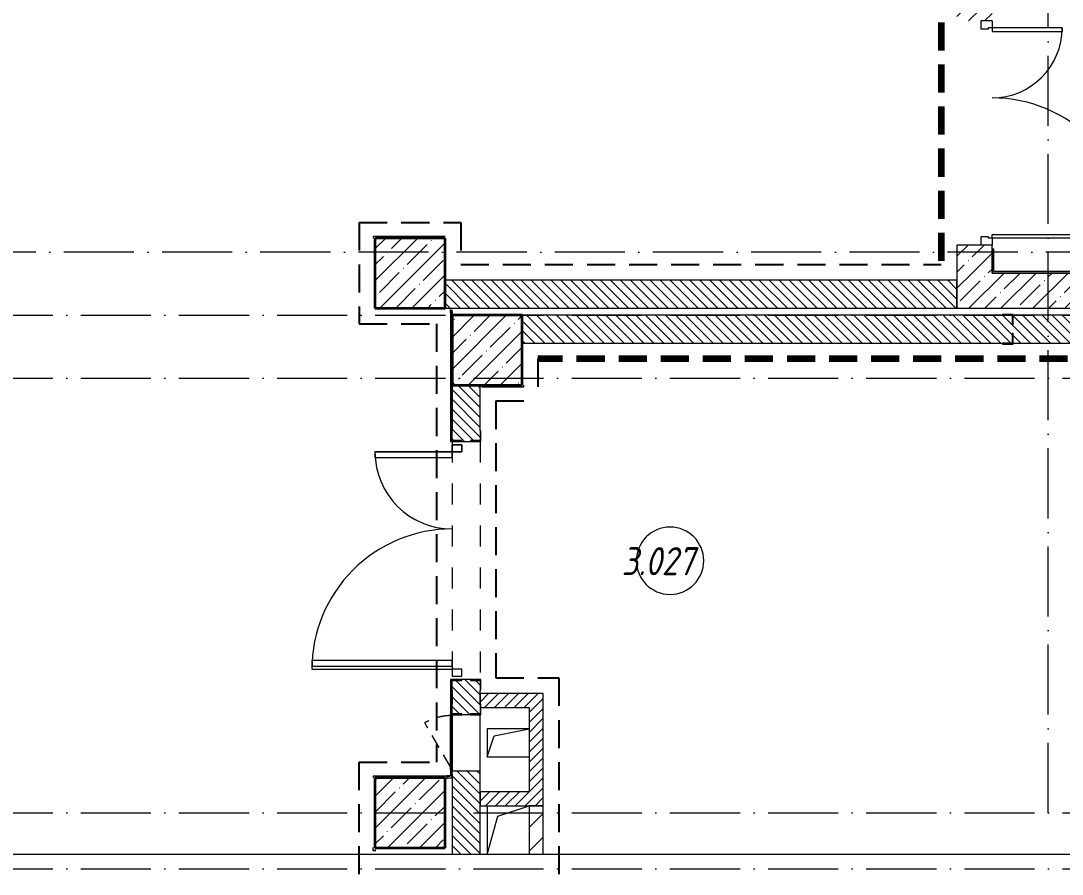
# Model space of a CAD drawing. Header units: millimetres. Extents: x -213536 to 1564669, y -45299 to 942238.
# Drawn here: x 521691 to 529116, y 489514 to 495602 of the extents above; entities that cross this region are included whole.
import ezdxf

# ---------------------------------------------------------------- set-up
doc = ezdxf.new("R2010")
doc.units = ezdxf.units.MM
for name, pattern in [('01 Штриховая _2 мм_', [300, 200, -100]), ('200_ШТРИХ_ш1п0_6_', [160, 100, -60]), ('50_200_ШТРИХ_1Т_ш5_п1_п1_', [700, 500, -100, 0, -100]), ('Штрих короткий', [300, 150, -150]), ('Штриховая _2 мм - 1 мм_', [300, 200, -100])]:
    doc.linetypes.add(name, pattern=pattern)
for name, color, linetype, lineweight in [('0-1', 7, 'Continuous', 5), ('0-2', 7, 'Continuous', 9), ('3) ЖБ 4м', 3, 'Continuous', 30), ('Двери', 7, 'Continuous', 9), ('Каркас_Импост', 7, 'Continuous', 13), ('Марки помещений', 7, 'Continuous', 9), ('Несущие колонны', 7, 'Continuous', 9), ('Несущие колонны-1', 7, 'Continuous', 35), ('Обобщенные модели', 7, 'Continuous', 9), ('Окна', 7, 'Continuous', 9), ('Оси-2', 7, '50_200_ШТРИХ_1Т_ш5_п1_п1_', 9), ('Открывание в плане-2', 7, '200_ШТРИХ_ш1п0_6_', 9), ('Открывание-1', 7, 'Continuous', 9), ('Панель', 7, 'Continuous', 13), ('Перемычка-1', 7, 'Штрих короткий', 9), ('Стены', 7, 'Continuous', 9), ('Стены-1', 7, 'Continuous', 13), ('Штриховка разреза-1', 7, 'Continuous', 9), ('Элементы узлов-2', 7, 'Continuous', 9)]:
    doc.layers.add(name, color=color, linetype=linetype, lineweight=lineweight)
for name, color, linetype, lineweight, true_color in [('СТ-1_1', 7, 'Штриховая _2 мм - 1 мм_', 90, 0x888888), ('СТ-1_13', 7, '01 Штриховая _2 мм_', 90, 0xd5d3c7), ('СТ-1_5', 7, '01 Штриховая _2 мм_', 90, 0x545671)]:
    doc.layers.add(name, color=color, linetype=linetype, lineweight=lineweight, true_color=true_color)
doc.layers.get('0-2').off()
doc.styles.add('ISOCPEUR_I_6', font='isocpeui.ttf', dxfattribs={"width": 0.85, "height": 3.5})
pattern_1 = [(135, (0, 0), (-35.35534, -35.35534), [])]
pattern_2 = [(45, (0, 0), (-35.35534, 35.35534), [])]
pattern_3 = [(45, (0, 0), (-114.04925, 114.04925), []), (45, (114.05, 0), (-114.04925, 114.04925), [201.612, -40.322, 3.353, -36.97])]

# ---------------------------------------------------------------- blocks, each defined once
blk = doc.blocks.new('Ос 3 эт верх часть')
at = {"layer": 'Оси-2'}
for p, q in [((529016, 489952.4), (529016, 535177.6)), ((535099.6, 493952.4), (506016, 493952.4)), ((506016, 493502.4), (535374.3, 493502.4)), ((506016, 493052.4), (535021.1, 493052.4)), ((506016, 489952.4), (535374.3, 489952.4)), ((506016, 489552.4), (535099.6, 489552.4))]:
    blk.add_line(p, q, dxfattribs=at)
blk = doc.blocks.new('BSC_Колонна _Прямоугольная - 500х500-V117-АИ2_03_План отделки стен 3-го этажа _Часть 1_')
at = {"layer": 'Несущие колонны'}
h = blk.add_hatch(dxfattribs=at)
h.set_pattern_fill('FP_115', color=256, style=0, pattern_type=2)
h.set_pattern_definition([(45, (-95850, -48350), (-114.04925, 114.04925), []), (45, (-95735.95, -48350), (-114.04925, 114.04925), [201.613, -40.323, 3.353, -36.97])])
h.paths.add_polyline_path([(-250, -250), (250, -250), (250, 250), (-250, 250), (-250, -227.2)], flags=0)
at = {"layer": 'Несущие колонны-1'}
for p, q in [((250, 250), (-250, 250)), ((-250, 250), (-250, -250)), ((250, -250), (250, 250)), ((-250, -250), (250, -250))]:
    blk.add_line(p, q, dxfattribs=at)
blk = doc.blocks.new('BSC_Колонна _Прямоугольная - 500х500-V122-АИ2_03_План отделки стен 3-го этажа _Часть 1_')
at = {"layer": 'Несущие колонны'}
h = blk.add_hatch(dxfattribs=at)
h.set_pattern_fill('FP_119', color=256, style=0, pattern_type=2)
h.set_pattern_definition([(45, (-95300, -45050), (-114.04925, 114.04925), []), (45, (-95185.95, -45050), (-114.04925, 114.04925), [201.613, -40.323, 3.353, -36.97])])
h.paths.add_polyline_path([(-250, -250), (250, -250), (250, 250), (-250, 250)], flags=0)
at = {"layer": 'Несущие колонны-1'}
for p, q in [((250, 250), (-250, 250)), ((-250, 250), (-250, -250)), ((250, -250), (250, 250)), ((-250, -250), (250, -250))]:
    blk.add_line(p, q, dxfattribs=at)
blk = doc.blocks.new('BSC_Колонна _Прямоугольная - 500х500-V123-АИ2_03_План отделки стен 3-го этажа _Часть 1_')
at = {"layer": 'Несущие колонны'}
h = blk.add_hatch(dxfattribs=at)
h.set_pattern_fill('FP_120', color=256, style=0, pattern_type=2)
h.set_pattern_definition([(45, (-95300, -48900), (-114.04925, 114.04925), []), (45, (-95185.95, -48900), (-114.04925, 114.04925), [201.613, -40.323, 3.353, -36.97])])
h.paths.add_polyline_path([(-250, -250), (250, -250), (250, 250), (-250, 250)], flags=0)
at = {"layer": 'Несущие колонны-1'}
for p, q in [((250, 250), (-250, 250)), ((-250, 250), (-250, -250)), ((250, -250), (250, 250)), ((-250, -250), (250, -250))]:
    blk.add_line(p, q, dxfattribs=at)
blk = doc.blocks.new('Проем_Дверь_Прямоугольный - 1700х2400h_дверные проемы-29805302-АИ2_03_План отделки стен 3-го этажа _Часть 1_')
at = {"layer": 'Перемычка-1'}
for p, q in [((850, 100), (-850, 100)), ((850, -100), (-850, -100))]:
    blk.add_line(p, q, dxfattribs=at)
blk = doc.blocks.new('Дверь_СКБ_2Ст_Внутренняя_ШЕР - СОШ_Д-31__Дв_1600x2100h_ЛК_Лифтовой холл _зона безопасности МГН__EIS60-26412155-АИ2_03_План отделки стен 3-го этажа _Часть 1_')
at = {"layer": 'Каркас_Импост'}
for p, q in [((-787.5, 125), (-787.5, 45)), ((-787.5, 125), (-737.5, 125)), ((-737.5, 125), (-737.5, 100)), ((-727.5, 100), (-737.5, 100)), ((-727.5, 100), (-727.5, 45)), ((752.5, 100), (752.5, 45)), ((762.5, 100), (752.5, 100)), ((762.5, 125), (762.5, 100)), ((762.5, 125), (812.5, 125)), ((812.5, 125), (812.5, 45)), ((-787.5, 45), (-727.5, 45)), ((752.5, 45), (812.5, 45))]:
    blk.add_line(p, q, dxfattribs=at)
at = {"layer": 'Открывание-1'}
for centre, radius, start, end in [((762.5, 125), 1000, 90, 180), ((-737.5, 125), 500, 0, 90)]:
    blk.add_arc(centre, radius, start, end, dxfattribs=at)
at = {"layer": 'Панель'}
for p, q in [((762.5, 1125), (737.5, 1125)), ((737.5, 125), (737.5, 1125)), ((762.5, 1125), (762.5, 125)), ((-737.5, 625), (-712.5, 625)), ((-737.5, 625), (-737.5, 125)), ((-712.5, 125), (-712.5, 625)), ((-737.5, 125), (-712.5, 125)), ((762.5, 125), (737.5, 125))]:
    blk.add_line(p, q, dxfattribs=at)
blk = doc.blocks.new('Дверь_Витражная_СКБ_2Ст2 - ДВВ_ДАО_СОШ_Классы-V181-АИ2_03_План отделки стен 3-го этажа _Часть 1_')
at = {"layer": 'Двери'}
for p, q in [((-775, 1035), (-775, 35)), ((775, 585), (775, 35))]:
    blk.add_line(p, q, dxfattribs=at)
for centre, radius, start, end in [((-775, 35), 1000, 360, 90), ((775, 35), 550, 90, 180)]:
    blk.add_arc(centre, radius, start, end, dxfattribs=at)
at = {"layer": 'Элементы узлов-2'}
for p, q in [((-713, 1035), (-753, 1035)), ((-753, 1035), (-753, 35)), ((-713, 35), (-713, 1035)), ((775, 585), (735, 585)), ((735, 585), (735, 35)), ((775, 35), (775, 585)), ((-825, 35), (-825, -35)), ((-775, 35), (-825, 35)), ((-775, 35), (-825, 35)), ((-825, 35), (-825, -35)), ((-775, -35), (-775, 35)), ((-775, -35), (-775, 35)), ((-753, 35), (-713, 35)), ((735, 35), (775, 35)), ((775, -35), (775, 35)), ((775, 35), (825, 35)), ((775, 35), (775, -35)), ((825, 35), (775, 35)), ((825, 35), (825, -35)), ((825, -35), (825, 35)), ((-825, -35), (-775, -35)), ((-825, -35), (-775, -35)), ((825, -35), (775, -35)), ((775, -35), (825, -35))]:
    blk.add_line(p, q, dxfattribs=at)
blk = doc.blocks.new('Фахверк_СКБ_Уголок - 200_3550-28267367-АИ2_03_План отделки стен 3-го этажа _Часть 1_')
at = {"layer": 'Обобщенные модели'}
for p, q in [((200, 156), (125, 156)), ((125, 156), (125, 81)), ((131, 81), (131, 150)), ((131, 150), (200, 150)), ((200, 150), (200, 156)), ((125, 81), (131, 81)), ((131, 19), (125, 19)), ((125, 19), (125, -56)), ((131, -50), (131, 19)), ((125, -56), (200, -56)), ((200, -50), (131, -50)), ((200, -56), (200, -50))]:
    blk.add_line(p, q, dxfattribs=at)
blk = doc.blocks.new('Фахверк_СКБ_Уголок - 200_3960-28268576-АИ2_03_План отделки стен 3-го этажа _Часть 1_')
at = {"layer": 'Обобщенные модели'}
for p, q in [((200, 156), (125, 156)), ((125, 156), (125, 81)), ((131, 81), (131, 150)), ((131, 150), (200, 150)), ((200, 150), (200, 156)), ((125, 81), (131, 81)), ((131, 19), (125, 19)), ((125, 19), (125, -56)), ((131, -50), (131, 19)), ((125, -56), (200, -56)), ((200, -50), (131, -50)), ((200, -56), (200, -50))]:
    blk.add_line(p, q, dxfattribs=at)
blk = doc.blocks.new('AR_Отверстие Ниша - Лючок-32403213-АИ2_03_План отделки стен 3-го этажа _Часть 1_')
at = {"layer": 'Окна'}
for p, q in [((200, 100), (-200, 100)), ((200, -100), (200, 100)), ((-200, 31), (-200, -31)), ((-200, -100), (200, -100))]:
    blk.add_line(p, q, dxfattribs=at)
blk = doc.blocks.new('Л_Общий_Лючок - Лючок-29677405-АИ2_03_План отделки стен 3-го этажа _Часть 1_')
at = {"layer": 'Окна'}
for p, q in [((400, 6), (-24, 6)), ((-24, 6), (-24, 0)), ((-24, 0), (0, 0))]:
    blk.add_line(p, q, dxfattribs=at)
at = {"layer": 'Открывание в плане-2'}
blk.add_line((26.8, 12), (342, 194), dxfattribs=at)
blk.add_arc((6, 0), 388, 1.78106, 30, dxfattribs=at)
blk = doc.blocks.new('AR_Отверстие прямоугольное _в плите_ - AR_Отверстие прямоугольное _в плите_-V207-АИ2_03_План отделки стен 3-го этажа _Часть 1_')
at = {"layer": 'Обобщенные модели'}
for p, q in [((150, 100), (-150, 100)), ((-150, 100), (-150, -100)), ((-100, 50), (150, 100)), ((-150, -100), (-100, 50)), ((-150, -100), (150, -100))]:
    blk.add_line(p, q, dxfattribs=at)
blk = doc.blocks.new('AR_Отверстие прямоугольное _в плите_ - AR_Отверстие прямоугольное _в плите_-30552583-АИ2_03_План отделки стен 3-го этажа _Часть 1_')
at = {"layer": 'Обобщенные модели'}
for p, q in [((-150, 175), (-150, -172.8)), ((-75, 100), (150, 175)), ((-149.4, -172.8), (-75, 100))]:
    blk.add_line(p, q, dxfattribs=at)
blk = doc.blocks.new('0125-Р-ОО-Ш2-АР-о_23_10_2024_rvt-1-АИ2_03_План отделки стен 3-го этажа _Часть 1_')
at = {"layer": 'Штриховка разреза-1'}
h = blk.add_hatch(dxfattribs=at)
h.set_pattern_fill('FP_2', color=256, style=0, pattern_type=2)
h.set_pattern_definition(pattern_3)
h.paths.add_polyline_path([(99200, 48900), (99450, 48900), (99450, 49100), (99200, 49100)], flags=0)
h.paths.add_polyline_path([(99200, 50700), (99450, 50700), (99450, 51550), (99200, 51550), (99200, 51521.7)], flags=0)
h = blk.add_hatch(dxfattribs=at)
h.set_pattern_fill('FP_2', color=256, style=0, pattern_type=2)
h.set_pattern_definition(pattern_3)
h.paths.add_polyline_path([(103600, 48650), (103600, 48900), (99200, 48900), (99200, 48650), (102988.1, 48650)], flags=0)
h = blk.add_hatch(dxfattribs=at)
h.set_pattern_fill('FP_1', color=256, style=0, pattern_type=2)
h.set_pattern_definition(pattern_1)
h.paths.add_polyline_path([(99200, 48650), (99200, 48850), (95550, 48850), (95550, 48650), (97335.1, 48650)], flags=0)
h = blk.add_hatch(dxfattribs=at)
h.set_pattern_fill('FP_1', color=256, style=0, pattern_type=2)
h.set_pattern_definition(pattern_1)
h.paths.add_polyline_path([(103100, 48400), (103100, 48600), (99600, 48600), (99600, 48531), (99594, 48531), (99594, 48600), (96100, 48600), (96100, 48400), (99594, 48400), (99594, 48469), (99600, 48469), (99600, 48400), (102988.1, 48400)], flags=0)
h = blk.add_hatch(dxfattribs=at)
h.set_pattern_fill('FP_1', color=256, style=0, pattern_type=2)
h.set_pattern_definition(pattern_1)
h.paths.add_polyline_path([(95800, 44752.2), (95800, 45350), (95600, 45350), (95600, 44752.2), (95799.3, 44752.2)], flags=0)
h.paths.add_polyline_path([(95669, 45750), (95731, 45750), (95731, 45756), (95800, 45756), (95800, 45994), (95731, 45994), (95731, 46000), (95669, 46000), (95669, 45994), (95600, 45994), (95600, 45756), (95669, 45756)], flags=0)
h.paths.add_polyline_path([(95669, 47700), (95731, 47700), (95731, 47706), (95800, 47706), (95800, 48100), (95600, 48100), (95600, 47706), (95669, 47706)], flags=0)
h = blk.add_hatch(dxfattribs=at)
h.set_pattern_fill('FP_38', color=256, style=0, pattern_type=2)
h.set_pattern_definition(pattern_2)
h.paths.add_polyline_path([(96250, 45800), (96250, 45900), (95800, 45900), (95800, 45825), (95806, 45825), (95806, 45800), (96150, 45800)], flags=0)
h = blk.add_hatch(dxfattribs=at)
h.set_pattern_fill('FP_38', color=256, style=0, pattern_type=2)
h.set_pattern_definition(pattern_2)
h.paths.add_polyline_path([(96250, 45200), (96250, 45800), (96150, 45800), (96150, 45200)], flags=0)
h = blk.add_hatch(dxfattribs=at)
h.set_pattern_fill('FP_38', color=256, style=0, pattern_type=2)
h.set_pattern_definition(pattern_2)
h.paths.add_polyline_path([(96250, 45100), (96250, 45200), (95800, 45200), (95800, 45100)], flags=0)
h = blk.add_hatch(dxfattribs=at)
h.set_pattern_fill('FP_121', color=256, style=0, pattern_type=2)
h.set_pattern_definition([(45, (0, 0), (-84.85281, 84.85281), [])])
h.paths.add_polyline_path([(96250, 44752.2), (96250, 45100), (96150, 45100), (96150, 44752.2)], flags=0)
at = {"layer": 'Стены-1'}
for p, q in [((99200, 49100), (99200, 48900)), ((99450, 49100), (99200, 49100)), ((99450, 48900), (99450, 49100)), ((99200, 48900), (99200, 48650)), ((103600, 48900), (99450, 48900)), ((99200, 48850), (95550, 48850)), ((99200, 48650), (99200, 48850)), ((95550, 48650), (99200, 48650)), ((99200, 48650), (103600, 48650)), ((99525, 48600), (96100, 48600)), ((103100, 48600), (99600, 48600)), ((96100, 48400), (99525, 48400)), ((99600, 48400), (103100, 48400)), ((95600, 48100), (95600, 47775)), ((95800, 47775), (95800, 48100)), ((95669, 47700), (95731, 47700)), ((95731, 46000), (95669, 46000)), ((95600, 45925), (95600, 45825)), ((95800, 45825), (95800, 45925)), ((96250, 45900), (95800, 45900)), ((95800, 45900), (95800, 45825)), ((96250, 45800), (96250, 45900)), ((95806, 45800), (96150, 45800)), ((96150, 45800), (96150, 45200)), ((96250, 45200), (96250, 45800)), ((95600, 45326), (95600, 44752.2)), ((95800, 44752.2), (95800, 45350)), ((96150, 45200), (95800, 45200)), ((95800, 45200), (95800, 45100)), ((96250, 45100), (96250, 45200)), ((95800, 45100), (96250, 45100)), ((96250, 45100), (96150, 45100)), ((96150, 45100), (96150, 44752.2)), ((96250, 44752.2), (96250, 45100))]:
    blk.add_line(p, q, dxfattribs=at)
at = {"layer": '0-2'}
for name, p, rotation in [('Дверь_СКБ_2Ст_Внутренняя_ШЕР - СОШ_Д-31__Дв_1600x2100h_ЛК_Лифтовой холл _зона безопасности МГН__EIS60-26412155-АИ2_03_План отделки стен 3-го этажа _Часть 1_', (99325, 49912.5), 270), ('Фахверк_СКБ_Уголок - 200_3550-28267367-АИ2_03_План отделки стен 3-го этажа _Часть 1_', (99725, 48550), 180), ('Фахверк_СКБ_Уголок - 200_3960-28268576-АИ2_03_План отделки стен 3-го этажа _Часть 1_', (95750, 47575), 89.9999999999999), ('Дверь_Витражная_СКБ_2Ст2 - ДВВ_ДАО_СОШ_Классы-V181-АИ2_03_План отделки стен 3-го этажа _Часть 1_', (95635, 46850), 89.9999999999978), ('Проем_Дверь_Прямоугольный - 1700х2400h_дверные проемы-29805302-АИ2_03_План отделки стен 3-го этажа _Часть 1_', (95700, 46850), 89.9999999999999), ('Фахверк_СКБ_Уголок - 200_3960-28268576-АИ2_03_План отделки стен 3-го этажа _Часть 1_', (95650, 46125), 269.9999999999999), ('Фахверк_СКБ_Уголок - 200_3960-28268576-АИ2_03_План отделки стен 3-го этажа _Часть 1_', (95750, 45625), 89.9999999999999), ('Л_Общий_Лючок - Лючок-29677405-АИ2_03_План отделки стен 3-го этажа _Часть 1_', (95600, 45350), 89.9999999999999), ('AR_Отверстие Ниша - Лючок-32403213-АИ2_03_План отделки стен 3-го этажа _Часть 1_', (95700, 45550), 269.9999999999999)]:
    blk.add_blockref(name, p, dxfattribs=dict(at, rotation=rotation))
for name, p in [('BSC_Колонна _Прямоугольная - 500х500-V123-АИ2_03_План отделки стен 3-го этажа _Часть 1_', (95300, 48900)), ('BSC_Колонна _Прямоугольная - 500х500-V117-АИ2_03_План отделки стен 3-го этажа _Часть 1_', (95850, 48350)), ('AR_Отверстие прямоугольное _в плите_ - AR_Отверстие прямоугольное _в плите_-V207-АИ2_03_План отделки стен 3-го этажа _Часть 1_', (96000, 45550)), ('BSC_Колонна _Прямоугольная - 500х500-V122-АИ2_03_План отделки стен 3-го этажа _Часть 1_', (95300, 45050)), ('AR_Отверстие прямоугольное _в плите_ - AR_Отверстие прямоугольное _в плите_-30552583-АИ2_03_План отделки стен 3-го этажа _Часть 1_', (96000, 44925))]:
    blk.add_blockref(name, p, dxfattribs=at)
blk = doc.blocks.new('101_Уголок настенный вертикальный_Металл-ПМЮ-02_ - ДШ-2_Накладной профиль для деформационного шва Гидроконтур ПСН-100 белый _для 50мм шва_-20405996-АИ2_03_План отделки стен 3-го этажа _Часть 1_')
at = {"layer": 'Обобщенные модели'}
for p, q in [((145, 8), (125, 8)), ((125, 8), (125, -12)), ((127, -12), (127, 6)), ((127, 6), (145, 6)), ((145, 6), (145, 8)), ((125, -12), (127, -12))]:
    blk.add_line(p, q, dxfattribs=at)
blk = doc.blocks.new('DET_Линия разрыва - По умолчанию-18881737-АИ2_03_План отделки стен 3-го этажа _Часть 1_')
at = {"layer": 'Элементы узлов-2'}
blk.add_line((16996.4, 0), (224.2, 0), dxfattribs=at)
blk = doc.blocks.new('AI_Марка_Помещение_х1__Общий_E___ISO-2_1K_ - Номер-16210215-АИ2_03_План отделки стен 3-го этажа _Часть 1_')
at = {"layer": 'Марки помещений'}
for start, end in [(360, 180), (180, 360)]:
    blk.add_arc((0.039, 0.312), 2.4, start, end, dxfattribs=at)
blk = doc.blocks.new('3этВверх')
at = {"layer": 'СТ-1_1', "lineweight": 25}
for p, q in [((524104, 494164.4), (524828, 494164.4)), ((524104, 494164.4), (524104, 493440.4)), ((524828, 494164.4), (524828, 493864.4)), ((524828, 493864.4), (528254, 493864.4)), ((524104, 493440.4), (524654, 493440.4)), ((524654, 493440.4), (524654, 490314.4)), ((525378, 493190.4), (525378, 492890.4)), ((525078, 492890.4), (525378, 492890.4)), ((525078, 492890.4), (525078, 490914.4)), ((525078, 490914.4), (525528, 490914.4)), ((525528, 490914.4), (525528, 489514.4)), ((524104, 490314.4), (524654, 490314.4)), ((524104, 489514.4), (524104, 490314.4))]:
    blk.add_line(p, q, dxfattribs=at)
at = {"layer": 'СТ-1_13'}
blk.add_line((532154, 493190.4), (525378, 493190.4), dxfattribs=at)
at = {"layer": 'СТ-1_5'}
blk.add_line((528254, 495890.4), (528254, 493864.4), dxfattribs=at)
at = {"layer": 'Стены'}
blk.add_line((524754, 490258.4), (524754, 490652.4), dxfattribs=at)
at = {"layer": 'Стены-1'}
for p, q in [((524716, 494064.4), (524204, 494064.4)), ((524204, 494064.4), (524204, 494052.4)), ((528616, 493972.4), (528616, 493802.4)), ((528628, 493972.4), (528616, 493972.4)), ((528628, 493814.4), (528628, 493972.4)), ((528616, 493802.4), (532504, 493802.4)), ((532504, 493814.4), (528628, 493814.4)), ((524754, 493540.4), (524754, 492602.4)), ((524766, 493502.4), (524766, 493540.4)), ((524766, 492677.4), (524766, 493002.4)), ((524966, 493002.4), (524966, 492990.4)), ((524978, 492990.4), (525278, 492990.4)), ((525278, 492990.4), (525278, 493002.4)), ((524754, 492602.4), (524760, 492602.4)), ((524754, 490902.4), (524754, 490652.4)), ((524760, 490902.4), (524754, 490902.4)), ((524766, 490727.4), (524766, 490827.4)), ((524754, 490652.4), (524760, 490652.4)), ((524754, 490214.4), (524204, 490214.4)), ((524204, 490214.4), (524204, 490202.4)), ((524716, 490202.4), (524766, 490202.4)), ((524754, 490258.4), (524754, 490214.4)), ((524760, 490258.4), (524754, 490258.4)), ((524766, 490202.4), (524766, 490228.4))]:
    blk.add_line(p, q, dxfattribs=at)
at = {"layer": '0-1'}
blk.add_blockref('0125-Р-ОО-Ш2-АР-о_23_10_2024_rvt-1-АИ2_03_План отделки стен 3-го этажа _Часть 1_', (429166, 444902.4), dxfattribs=at)
at = {"layer": 'Марки помещений', "xscale": 99.99999999999993, "yscale": 99.99999999999993, "zscale": 99.99999999999993}
blk.add_blockref('AI_Марка_Помещение_х1__Общий_E___ISO-2_1K_ - Номер-16210215-АИ2_03_План отделки стен 3-го этажа _Часть 1_', (526316.3, 491719.6), dxfattribs=at)
at = {"layer": 'Обобщенные модели', "rotation": 90}
for p in [(524760, 493395.4), (524210, 489557.4)]:
    blk.add_blockref('101_Уголок настенный вертикальный_Металл-ПМЮ-02_ - ДШ-2_Накладной профиль для деформационного шва Гидроконтур ПСН-100 белый _для 50мм шва_-20405996-АИ2_03_План отделки стен 3-го этажа _Часть 1_', p, dxfattribs=at)
at = {"layer": 'Обобщенные модели'}
blk.add_blockref('101_Уголок настенный вертикальный_Металл-ПМЮ-02_ - ДШ-2_Накладной профиль для деформационного шва Гидроконтур ПСН-100 белый _для 50мм шва_-20405996-АИ2_03_План отделки стен 3-го этажа _Часть 1_', (524604, 490208.4), dxfattribs=at)
at = {"layer": 'Элементы узлов-2'}
blk.add_blockref('DET_Линия разрыва - По умолчанию-18881737-АИ2_03_План отделки стен 3-го этажа _Часть 1_', (518384.9, 489654.7), dxfattribs=at)
at = {"layer": 'Марки помещений', "insert": (525973.7, 491847.5), "char_height": 200, "width": 785.654, "attachment_point": 1, "style": 'ISOCPEUR_I_6'}
blk.add_mtext('3.027', dxfattribs=at)

msp = doc.modelspace()

# ---------------------------------------------------------------- block references
at = {"color": 5, "lineweight": 30}
msp.add_blockref('Ос 3 эт верх часть', (0, 0), dxfattribs=at)
at = {"layer": '3) ЖБ 4м'}
msp.add_blockref('3этВверх', (0, 0), dxfattribs=at)

doc.saveas('drawing.dxf')
